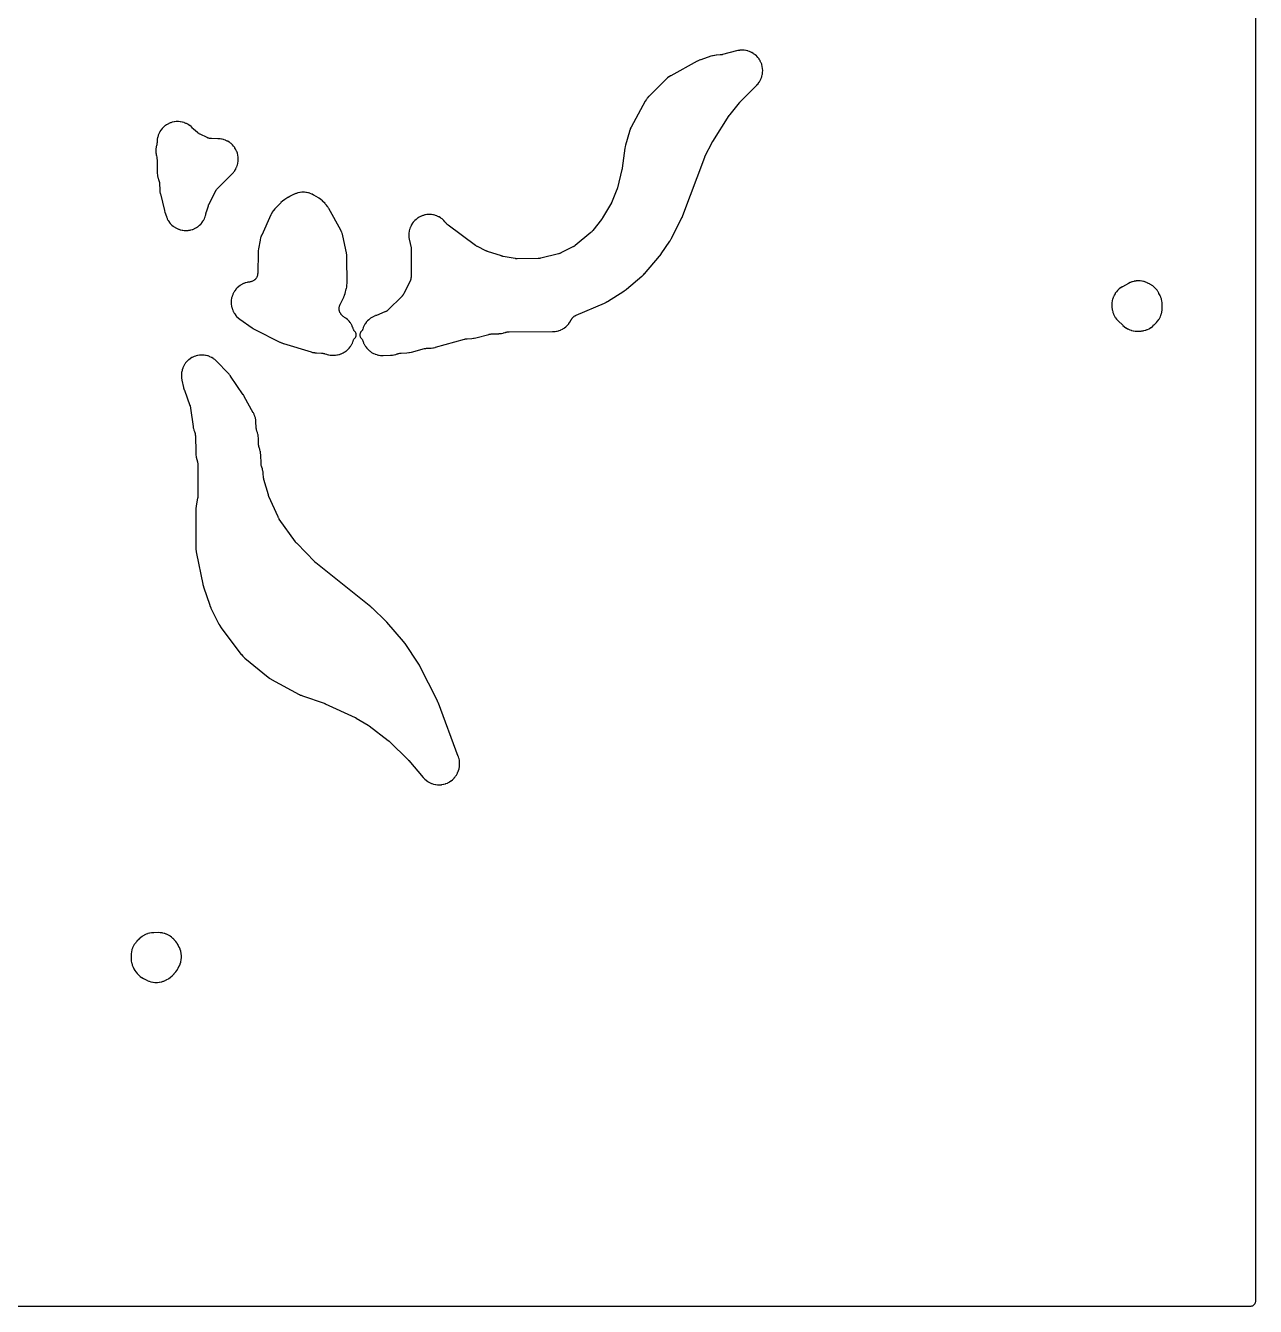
# Model space of a CAD drawing. Header units: millimetres. Extents: x 0 to 300, y 0 to 300.
# Drawn here: x 150 to 300, y -0.1 to 156.3 of the extents above; entities that cross this region are included whole.
import ezdxf

# ---------------------------------------------------------------- set-up
doc = ezdxf.new("R2010")
doc.units = ezdxf.units.MM
doc.layers.add('CUT', color=7, linetype='CONTINUOUS')

msp = doc.modelspace()

# ---------------------------------------------------------------- linework, layer by layer
at = {"layer": 'CUT'}
msp.add_lwpolyline([(300.0454, 299.4353), (300.0454, 0.5647), (300.0418, 0.4913), (300.0332, 0.4331), (300.0189, 0.376), (299.9991, 0.3207), (299.9739, 0.2675), (299.9437, 0.2171), (299.9087, 0.1698), (299.8692, 0.1262), (299.8256, 0.0868), (299.7784, 0.0517), (299.7279, 0.0215), (299.6748, -0.0037), (299.6194, -0.0235), (299.5623, -0.0378), (299.5042, -0.0464), (299.4307, -0.05), (0.5647, -0.05)], dxfattribs=at)
for points in [[(190.9724, 118.9676), (190.9391, 118.9353), (190.901, 118.8903), (190.8676, 118.8419), (190.839, 118.7904), (190.8157, 118.7363), (190.7977, 118.6802), (190.7854, 118.6226), (190.7787, 118.5641), (190.7778, 118.5052), (190.7827, 118.4465), (190.7933, 118.3886), (190.8096, 118.332), (190.8313, 118.2772), (190.8583, 118.2249), (190.8903, 118.1754), (190.927, 118.1294), (190.968, 118.0871), (190.9832, 118.0729), (191.0224, 118.0282), (191.057, 117.9799), (191.0866, 117.9283), (191.111, 117.8741), (191.1347, 117.8036), (191.1492, 117.752), (191.1678, 117.6964), (191.2352, 117.5232), (191.2592, 117.4697), (191.3433, 117.304), (191.3724, 117.253), (191.4722, 117.0963), (191.5061, 117.0484), (191.6208, 116.9022), (191.6593, 116.8579), (191.7877, 116.7236), (191.8303, 116.6832), (191.9712, 116.5621), (192.0176, 116.5261), (192.1697, 116.4194), (192.2193, 116.388), (192.3811, 116.2967), (192.4335, 116.2703), (192.6035, 116.1952), (192.6583, 116.1741), (192.8347, 116.116), (192.8913, 116.1004), (193.0726, 116.0597), (193.1305, 116.0497), (193.3149, 116.027), (193.3734, 116.0227), (193.5738, 116.0177), (193.6032, 116.0177), (194.4992, 116.0394), (194.5251, 116.0406), (194.7021, 116.0525), (194.7537, 116.0583), (194.9162, 116.0835), (194.9671, 116.0937), (195.1267, 116.1328), (195.1766, 116.1474), (195.3446, 116.2044), (195.369, 116.2133), (195.3792, 116.2173), (195.4018, 116.2257), (195.4272, 116.2348), (195.4974, 116.2567), (195.5402, 116.2682), (195.637, 116.2885), (195.6802, 116.2951), (195.754, 116.3033), (195.7813, 116.3052), (195.806, 116.3066), (196.4966, 116.3355), (196.5292, 116.3378), (196.7517, 116.3593), (196.8164, 116.3691), (197.0352, 116.4148), (197.0671, 116.4223), (198.652, 116.8441), (198.6746, 116.8498), (198.6997, 116.8558), (198.7682, 116.8694), (198.8344, 116.8798), (198.9038, 116.888), (198.9295, 116.8901), (198.9527, 116.8916), (199.4311, 116.9171), (199.4637, 116.9197), (199.6857, 116.9437), (199.7503, 116.9542), (199.9683, 117.0023), (200.0001, 117.0102), (203.5536, 117.9982), (203.5762, 118.0042), (203.6014, 118.0105), (203.6701, 118.0249), (203.7366, 118.0361), (203.8063, 118.0451), (203.8321, 118.0474), (203.8555, 118.0491), (204.425, 118.0851), (204.4545, 118.0877), (204.6554, 118.1104), (204.7138, 118.1199), (204.9115, 118.1622), (204.9403, 118.1691), (206.5166, 118.5891), (206.5408, 118.5952), (206.5677, 118.6016), (206.6414, 118.6158), (206.7129, 118.6266), (206.7877, 118.6346), (206.8154, 118.6365), (206.8405, 118.6378), (207.7467, 118.672), (207.7781, 118.674), (207.9921, 118.6933), (208.0544, 118.7023), (208.2497, 118.7409), (208.3107, 118.7563), (208.5159, 118.8198), (208.5457, 118.8298), (208.5618, 118.8358), (208.6215, 118.8554), (208.6572, 118.8657), (208.7386, 118.8853), (208.7521, 118.8879), (208.8351, 118.8998), (208.872, 118.9034), (208.9347, 118.9072), (208.958, 118.9078), (208.9789, 118.9081), (214.2935, 118.9242), (214.3238, 118.925), (214.5302, 118.9361), (214.5904, 118.9424), (214.7798, 118.9718), (214.839, 118.9841), (215.0244, 119.0325), (215.0821, 119.0508), (215.2617, 119.1176), (215.3173, 119.1415), (215.4892, 119.2261), (215.5421, 119.2555), (215.7046, 119.357), (215.7543, 119.3916), (215.9057, 119.5089), (215.9516, 119.5483), (216.0905, 119.6803), (216.1322, 119.7241), (216.2571, 119.8694), (216.2942, 119.9173), (216.4038, 120.0744), (216.4359, 120.1257), (216.5365, 120.3064), (216.5505, 120.3332), (216.558, 120.3484), (216.5868, 120.4022), (216.5982, 120.4217), (216.6086, 120.4392), (216.6097, 120.4411), (216.622, 120.4607), (216.6359, 120.4822), (216.6758, 120.539), (216.7006, 120.5716), (216.7604, 120.6422), (216.7707, 120.6532), (216.8374, 120.7173), (216.8489, 120.7272), (216.9218, 120.7841), (216.9342, 120.7928), (217.0126, 120.842), (217.0483, 120.8619), (217.1102, 120.8933), (217.1335, 120.904), (217.1546, 120.9134), (220.6153, 122.3991), (220.6371, 122.409), (220.7845, 122.4794), (220.8268, 122.5017), (220.9682, 122.5836), (220.9886, 122.596), (223.0019, 123.8723), (223.0354, 123.8951), (223.2748, 124.0706), (223.3066, 124.0956), (225.2027, 125.6928), (225.2207, 125.7086), (225.3416, 125.8191), (225.3757, 125.8528), (225.4875, 125.9725), (225.5035, 125.9904), (227.3581, 128.1441), (227.38, 128.1711), (227.5346, 128.3732), (227.5549, 128.4013), (228.6083, 129.9571), (228.6292, 129.9902), (228.7742, 130.2378), (228.7929, 130.2723), (230.0777, 132.8356), (230.0912, 132.8645), (230.1846, 133.0783), (230.1965, 133.1078), (232.8538, 140.1994), (232.8582, 140.211), (232.8663, 140.2316), (232.8709, 140.2431), (232.875, 140.2534), (232.8798, 140.2648), (232.8805, 140.2665), (232.8898, 140.2878), (232.8938, 140.2965), (232.8997, 140.3093), (232.9031, 140.3164), (232.9084, 140.3276), (232.9182, 140.3474), (232.9237, 140.3586), (233.7511, 141.9911), (233.7562, 142.0011), (233.7654, 142.0187), (233.7707, 142.0286), (233.7754, 142.0374), (233.7808, 142.0472), (233.7816, 142.0486), (233.7919, 142.0667), (233.7962, 142.0742), (233.8027, 142.0851), (233.8064, 142.0912), (233.8122, 142.1007), (233.8227, 142.1176), (233.8287, 142.1271), (235.8442, 145.2815), (235.8508, 145.2917), (235.8627, 145.3097), (235.8694, 145.3198), (235.8755, 145.3288), (235.8824, 145.3388), (235.8834, 145.3402), (235.8966, 145.3586), (235.9021, 145.3662), (235.9104, 145.3772), (235.915, 145.3833), (235.9224, 145.3929), (235.9357, 145.41), (235.9432, 145.4195), (237.0891, 146.8466), (237.0963, 146.8554), (237.1091, 146.871), (237.1164, 146.8797), (237.1229, 146.8875), (237.1303, 146.8961), (237.1314, 146.8974), (237.1455, 146.9132), (237.1514, 146.9197), (237.1601, 146.9292), (237.165, 146.9344), (237.1728, 146.9426), (237.1868, 146.9572), (237.1947, 146.9654), (239.2046, 149.0071), (239.2248, 149.0286), (239.3588, 149.1789), (239.3958, 149.2247), (239.5058, 149.3755), (239.5381, 149.4247), (239.6327, 149.5855), (239.6601, 149.6377), (239.7385, 149.807), (239.7606, 149.8617), (239.822, 150.0379), (239.8386, 150.0944), (239.8824, 150.2758), (239.8934, 150.3337), (239.9192, 150.5184), (239.9245, 150.5771), (239.9321, 150.7636), (239.9315, 150.8225), (239.9208, 151.0088), (239.9145, 151.0674), (239.8855, 151.2517), (239.8735, 151.3094), (239.8265, 151.4899), (239.8089, 151.5462), (239.7445, 151.7213), (239.7214, 151.7755), (239.6401, 151.9435), (239.6119, 151.9952), (239.5145, 152.1543), (239.4813, 152.203), (239.3688, 152.3518), (239.3309, 152.397), (239.2044, 152.5341), (239.1623, 152.5754), (239.0229, 152.6994), (238.977, 152.7363), (238.826, 152.846), (238.7767, 152.8783), (238.6158, 152.9727), (238.5635, 152.9999), (238.3941, 153.078), (238.3394, 153.1001), (238.1631, 153.1612), (238.1066, 153.1777), (237.9251, 153.2213), (237.8672, 153.2322), (237.6824, 153.2577), (237.6237, 153.2629), (237.4373, 153.2701), (237.3783, 153.2695), (237.1774, 153.2576), (237.148, 153.2551), (237.1191, 153.252), (237.0968, 153.2491), (236.9443, 153.2267), (236.9, 153.2184), (236.7496, 153.1846), (236.7277, 153.1793), (235.0393, 152.7322), (235.0177, 152.7267), (234.9936, 152.721), (234.9278, 152.7079), (234.8641, 152.6976), (234.7974, 152.6894), (234.7727, 152.6873), (234.7504, 152.6857), (234.2887, 152.6579), (234.2625, 152.6558), (234.084, 152.6372), (234.032, 152.6295), (233.8687, 152.5978), (233.8176, 152.5856), (233.6451, 152.5362), (233.62, 152.5284), (232.3708, 152.1105), (232.3456, 152.1015), (232.1749, 152.0358), (232.1258, 152.0143), (231.9617, 151.9337), (231.9379, 151.9213), (228.7073, 150.1509), (228.6826, 150.1366), (228.5162, 150.0349), (228.469, 150.0028), (228.3245, 149.8943), (228.2805, 149.8579), (228.1364, 149.7266), (228.1158, 149.7068), (226.0358, 147.6208), (226.0162, 147.6002), (225.8856, 147.4563), (225.8495, 147.4124), (225.7417, 147.2682), (225.7099, 147.2211), (225.6088, 147.0551), (225.5946, 147.0305), (223.8802, 143.8884), (223.8652, 143.8591), (223.7684, 143.6559), (223.7434, 143.595), (223.6695, 143.3825), (223.6595, 143.3511), (223.1848, 141.699), (223.1789, 141.6771), (223.1418, 141.5266), (223.1326, 141.4821), (223.1069, 141.3293), (223.1036, 141.3068), (222.7898, 138.8794), (222.7881, 138.8666), (222.7848, 138.8439), (222.7829, 138.8311), (222.7811, 138.8196), (222.779, 138.8068), (222.7786, 138.805), (222.7742, 138.7812), (222.7722, 138.7714), (222.7692, 138.757), (222.7675, 138.749), (222.7646, 138.7364), (222.7594, 138.7139), (222.7563, 138.7013), (222.2063, 136.4888), (222.2024, 136.4737), (222.1952, 136.4468), (222.191, 136.4318), (222.1872, 136.4184), (222.1828, 136.4034), (222.1821, 136.4012), (222.1732, 136.3735), (222.1693, 136.3622), (222.1634, 136.3454), (222.1601, 136.3362), (222.1546, 136.3215), (222.1447, 136.2955), (222.139, 136.281), (221.5654, 134.8559), (221.5592, 134.8409), (221.5479, 134.8143), (221.5415, 134.7994), (221.5356, 134.7862), (221.5289, 134.7715), (221.5279, 134.7693), (221.5146, 134.7421), (221.509, 134.7311), (221.5004, 134.7147), (221.4956, 134.7057), (221.4878, 134.6914), (221.4737, 134.6662), (221.4657, 134.6521), (220.3884, 132.8009), (220.3806, 132.7878), (220.3667, 132.7647), (220.3587, 132.7518), (220.3516, 132.7404), (220.3434, 132.7276), (220.3422, 132.7258), (220.3264, 132.7024), (220.3197, 132.6928), (220.3097, 132.6788), (220.3041, 132.671), (220.2951, 132.6588), (220.2789, 132.6373), (220.2697, 132.6253), (219.2051, 131.259), (219.1895, 131.2396), (219.172, 131.2183), (219.1223, 131.1628), (219.0723, 131.1115), (219.0181, 131.0604), (218.9973, 131.0423), (218.9784, 131.0262), (217.056, 129.4464), (217.0366, 129.4309), (217.0148, 129.4139), (216.9539, 129.3706), (216.8938, 129.3315), (216.8296, 129.2934), (216.8053, 129.2803), (216.7832, 129.2688), (215.3072, 128.5256), (215.2845, 128.5146), (215.2593, 128.5027), (215.1895, 128.4735), (215.1215, 128.4483), (215.0495, 128.4251), (215.0226, 128.4177), (214.9982, 128.4113), (212.8583, 127.8822), (212.8327, 127.8763), (212.8042, 127.8701), (212.7265, 127.8568), (212.6515, 127.8474), (212.573, 127.8409), (212.5439, 127.8398), (212.5176, 127.8392), (209.9883, 127.8171), (209.9673, 127.8171), (209.9441, 127.8175), (209.8813, 127.8206), (209.8211, 127.8257), (209.7586, 127.8332), (209.7356, 127.8367), (209.715, 127.8402), (208.2558, 128.1022), (208.2404, 128.1051), (208.2131, 128.1105), (208.1977, 128.1136), (208.1841, 128.1166), (208.1689, 128.12), (208.1666, 128.1205), (208.1383, 128.1276), (208.1268, 128.1308), (208.1096, 128.1355), (208.1001, 128.1383), (208.0851, 128.1428), (208.0585, 128.151), (208.0436, 128.1557), (206.3522, 128.7104), (206.3365, 128.7158), (206.319, 128.7218), (206.2724, 128.7395), (206.2281, 128.7578), (206.1826, 128.7781), (206.1659, 128.786), (206.151, 128.7933), (205.1171, 129.3115), (205.1, 129.3203), (205.0812, 129.3303), (205.031, 129.3589), (204.9837, 129.3879), (204.9355, 129.4196), (204.9181, 129.4319), (204.9025, 129.4432), (201.5718, 131.9006), (201.5501, 131.9172), (201.5263, 131.9359), (201.4642, 131.9895), (201.407, 132.0435), (201.35, 132.1025), (201.33, 132.1253), (201.3122, 132.146), (201.1845, 132.3002), (201.1651, 132.3224), (201.0292, 132.471), (200.9873, 132.5124), (200.8484, 132.6371), (200.8027, 132.6742), (200.6523, 132.7846), (200.6031, 132.8171), (200.4426, 132.9122), (200.3905, 132.9397), (200.2214, 133.0186), (200.1669, 133.0409), (199.9909, 133.1028), (199.9344, 133.1196), (199.7532, 133.164), (199.6953, 133.1751), (199.5106, 133.2015), (199.4519, 133.2069), (199.2655, 133.2151), (199.2066, 133.2147), (199.0203, 133.2045), (198.9617, 133.1984), (198.7773, 133.17), (198.7195, 133.1581), (198.5388, 133.1117), (198.4825, 133.0943), (198.3073, 133.0304), (198.2529, 133.0075), (198.0848, 132.9267), (198.033, 132.8986), (197.8735, 132.8017), (197.8247, 132.7687), (197.6756, 132.6566), (197.6303, 132.6189), (197.4928, 132.4928), (197.4514, 132.4508), (197.327, 132.3118), (197.2899, 132.266), (197.1798, 132.1154), (197.1473, 132.0662), (197.0525, 131.9055), (197.025, 131.8534), (196.9464, 131.6842), (196.9242, 131.6296), (196.8626, 131.4535), (196.8459, 131.397), (196.8018, 131.2157), (196.7907, 131.1578), (196.7646, 130.9731), (196.7592, 130.9144), (196.7514, 130.728), (196.7518, 130.669), (196.7623, 130.4828), (196.7685, 130.4241), (196.7995, 130.2252), (196.8048, 130.1962), (197.0202, 129.1536), (197.0247, 129.1301), (197.0294, 129.1039), (197.0392, 129.0328), (197.0459, 128.9642), (197.05, 128.8925), (197.0505, 128.866), (197.0506, 128.8421), (197.0208, 125.5834), (197.0204, 125.563), (197.0197, 125.5404), (197.0157, 125.4793), (197.0121, 125.4433), (197.0003, 125.3626), (196.9977, 125.3494), (196.9786, 125.2701), (196.9749, 125.2572), (196.9487, 125.1799), (196.9356, 125.1462), (196.9114, 125.09), (196.9018, 125.0695), (196.8929, 125.0511), (196.1438, 123.5498), (196.1323, 123.5276), (196.1193, 123.5032), (196.0812, 123.4386), (196.0573, 123.4016), (195.9985, 123.3208), (195.9706, 123.2867), (195.9208, 123.2307), (195.9015, 123.2107), (195.8839, 123.193), (194.2506, 121.5941), (194.2344, 121.5787), (194.2164, 121.5619), (194.1658, 121.5182), (194.135, 121.4935), (194.0628, 121.4413), (194.0506, 121.4334), (193.9736, 121.3885), (193.9386, 121.3704), (193.8781, 121.3419), (193.8554, 121.3322), (193.8348, 121.3237), (192.7931, 120.9096), (192.7718, 120.9014), (192.719, 120.882), (192.6987, 120.8741), (192.6808, 120.8667), (192.5234, 120.8045), (192.4699, 120.7803), (192.3047, 120.6954), (192.2538, 120.666), (192.0976, 120.5654), (192.0499, 120.5312), (191.9043, 120.4158), (191.8601, 120.3772), (191.7265, 120.2481), (191.6863, 120.2053), (191.5659, 120.0638), (191.5301, 120.0173), (191.4241, 119.8646), (191.393, 119.8149), (191.3025, 119.6526), (191.2764, 119.6), (191.2021, 119.4297), (191.1813, 119.3748), (191.1348, 119.2314), (191.109, 119.1631), (191.083, 119.1108), (191.0522, 119.0612), (191.0166, 119.0149)], [(165.9771, 141.6259), (165.9685, 141.5894), (165.9452, 141.4995), (165.9327, 141.4382), (165.9032, 141.2423), (165.8971, 141.18), (165.8882, 140.982), (165.8887, 140.9194), (165.9004, 140.7217), (165.9074, 140.6595), (165.9423, 140.4485), (165.9482, 140.4178), (165.9997, 140.1832), (166.0041, 140.1615), (166.0088, 140.1375), (166.019, 140.0721), (166.0265, 140.0089), (166.0318, 139.9429), (166.0329, 139.9184), (166.0336, 139.8963), (166.0654, 138.2827), (166.067, 138.2484), (166.085, 138.0151), (166.0941, 137.9472), (166.1353, 137.7343), (166.1521, 137.6679), (166.2224, 137.4448), (166.2336, 137.4124), (166.2444, 137.384), (166.2525, 137.3618), (166.2612, 137.3368), (166.2823, 137.2679), (166.2932, 137.226), (166.3127, 137.1311), (166.319, 137.0888), (166.3268, 137.0165), (166.3286, 136.9897), (166.3299, 136.9655), (166.3584, 136.2649), (166.3604, 136.2346), (166.3793, 136.0277), (166.3879, 135.9675), (166.4277, 135.7636), (166.4343, 135.7339), (166.9396, 133.6987), (166.9459, 133.6754), (166.9952, 133.5061), (167.0024, 133.4831), (167.1717, 132.9782), (167.1818, 132.9504), (167.2554, 132.7622), (167.2797, 132.7082), (167.3647, 132.5414), (167.3942, 132.4901), (167.4952, 132.3325), (167.5296, 132.2844), (167.6457, 132.1375), (167.6846, 132.0929), (167.8146, 131.9581), (167.8577, 131.9177), (168.0003, 131.7963), (168.0472, 131.7603), (168.2011, 131.6536), (168.2513, 131.6224), (168.4149, 131.5314), (168.468, 131.5052), (168.6398, 131.4307), (168.6951, 131.4099), (168.8734, 131.3528), (168.9306, 131.3375), (169.1136, 131.2982), (169.172, 131.2886), (169.3581, 131.2675), (169.4171, 131.2637), (169.6043, 131.261), (169.6634, 131.2631), (169.85, 131.2788), (169.9086, 131.2867), (170.0927, 131.3207), (170.1503, 131.3344), (170.3302, 131.3864), (170.3861, 131.4056), (170.56, 131.475), (170.6138, 131.4997), (170.78, 131.5859), (170.831, 131.6157), (170.9879, 131.7179), (171.0359, 131.7526), (171.1819, 131.8697), (171.2262, 131.909), (171.36, 132.0399), (171.4002, 132.0833), (171.5205, 132.2268), (171.5562, 132.274), (171.6617, 132.4286), (171.6926, 132.479), (171.7825, 132.6433), (171.8083, 132.6966), (171.8815, 132.8689), (171.9019, 132.9244), (171.9578, 133.1031), (171.9726, 133.1604), (171.9891, 133.2398), (172.0006, 133.2893), (172.0052, 133.309), (172.0302, 133.4301), (172.0458, 133.4938), (172.0524, 133.5171), (172.0586, 133.5381), (172.2931, 134.2934), (172.2992, 134.3122), (172.3062, 134.3331), (172.3269, 134.3888), (172.3486, 134.4417), (172.373, 134.496), (172.3827, 134.5158), (172.3916, 134.5335), (173.205, 136.1059), (173.2158, 136.1263), (173.2282, 136.1487), (173.2639, 136.2081), (173.2863, 136.2422), (173.3408, 136.3168), (173.3665, 136.3485), (173.4123, 136.4005), (173.4299, 136.419), (173.4461, 136.4356), (175.2035, 138.193), (175.2238, 138.2142), (175.3586, 138.363), (175.3959, 138.4084), (175.5068, 138.5578), (175.5395, 138.6067), (175.6352, 138.7662), (175.6629, 138.818), (175.7426, 138.9861), (175.7651, 139.0404), (175.8279, 139.2155), (175.845, 139.2717), (175.8904, 139.4521), (175.902, 139.5097), (175.9295, 139.6937), (175.9353, 139.7522), (175.9447, 139.938), (175.9448, 139.9968), (175.936, 140.1826), (175.9303, 140.2411), (175.9034, 140.4251), (175.892, 140.4828), (175.8472, 140.6633), (175.8302, 140.7196), (175.7679, 140.8949), (175.7456, 140.9493), (175.6664, 141.1176), (175.6389, 141.1695), (175.5436, 141.3293), (175.5111, 141.3783), (175.4007, 141.528), (175.3635, 141.5735), (175.239, 141.7117), (175.1976, 141.7534), (175.0601, 141.8788), (175.0148, 141.9162), (174.8658, 142.0275), (174.817, 142.0603), (174.6578, 142.1565), (174.6061, 142.1844), (174.4382, 142.2646), (174.384, 142.2873), (174.2091, 142.3506), (174.1529, 142.3679), (173.9726, 142.4138), (173.915, 142.4255), (173.7311, 142.4536), (173.6727, 142.4596), (173.4722, 142.4704), (173.4428, 142.4712), (172.6764, 142.4747), (172.6564, 142.475), (172.6343, 142.4756), (172.5744, 142.4792), (172.5392, 142.4825), (172.4601, 142.4935), (172.4472, 142.4958), (172.3693, 142.5138), (172.3566, 142.5173), (172.2807, 142.5421), (172.2476, 142.5546), (172.1922, 142.5775), (172.172, 142.5867), (172.1539, 142.5952), (171.2769, 143.0174), (171.2589, 143.0263), (171.239, 143.0365), (171.1861, 143.0657), (171.1555, 143.0839), (171.0883, 143.1282), (171.0595, 143.1492), (171.0118, 143.1862), (170.9946, 143.2005), (170.9793, 143.2136), (170.4972, 143.634), (170.4865, 143.6435), (170.4676, 143.6605), (170.457, 143.6702), (170.4477, 143.6788), (170.4374, 143.6886), (170.4358, 143.6901), (170.4169, 143.7088), (170.4092, 143.7166), (170.3979, 143.7283), (170.391, 143.7357), (170.3901, 143.7366), (170.3762, 143.7513), (170.3631, 143.7646), (170.2224, 143.9035), (170.1784, 143.9429), (170.0333, 144.0604), (169.9856, 144.0953), (169.8296, 144.198), (169.7788, 144.228), (169.6134, 144.3149), (169.5599, 144.3398), (169.3868, 144.4101), (169.3311, 144.4295), (169.1519, 144.4824), (169.0946, 144.4963), (168.9111, 144.5314), (168.8526, 144.5396), (168.6666, 144.5565), (168.6076, 144.5589), (168.4208, 144.5574), (168.3619, 144.554), (168.1761, 144.5342), (168.1178, 144.525), (167.9349, 144.487), (167.8778, 144.4722), (167.6995, 144.4164), (167.6441, 144.396), (167.4722, 144.323), (167.4191, 144.2973), (167.2551, 144.2077), (167.2048, 144.1769), (167.0505, 144.0717), (167.0034, 144.0361), (166.8601, 143.9162), (166.8168, 143.8761), (166.686, 143.7427), (166.6468, 143.6986), (166.5298, 143.553), (166.4951, 143.5053), (166.3929, 143.3489), (166.3631, 143.2979), (166.2768, 143.1323), (166.2521, 143.0786), (166.1825, 142.9053), (166.1632, 142.8495), (166.1109, 142.6702), (166.0972, 142.6128), (166.0628, 142.4291), (166.0548, 142.3707), (166.0374, 142.1699), (166.0355, 142.1404), (166.0285, 141.9531), (166.0275, 141.9332), (166.0262, 141.911), (166.0206, 141.851), (166.0161, 141.8155), (166.0023, 141.736), (165.9932, 141.6946), (165.9842, 141.6576), (165.9806, 141.642)], [(177.4689, 124.9965), (177.3789, 124.982), (177.3165, 124.9751), (177.2878, 124.9713), (177.0923, 124.9402), (177.0356, 124.9283), (176.8581, 124.8822), (176.8028, 124.8649), (176.6305, 124.8018), (176.5772, 124.7793), (176.4118, 124.6999), (176.3609, 124.6724), (176.2039, 124.5774), (176.1559, 124.545), (176.0089, 124.4354), (175.9641, 124.3986), (175.8284, 124.2752), (175.7874, 124.2343), (175.6642, 124.0984), (175.6274, 124.0537), (175.5178, 123.9066), (175.4855, 123.8585), (175.3906, 123.7015), (175.3631, 123.6505), (175.2838, 123.4851), (175.2613, 123.4317), (175.1984, 123.2595), (175.1811, 123.2042), (175.1351, 123.0266), (175.1233, 122.9699), (175.0946, 122.7887), (175.0883, 122.7311), (175.0772, 122.5481), (175.0765, 122.4901), (175.0831, 122.3068), (175.088, 122.2491), (175.1122, 122.0673), (175.1226, 122.0103), (175.1643, 121.8317), (175.1802, 121.776), (175.2389, 121.6022), (175.2601, 121.5483), (175.3353, 121.381), (175.3616, 121.3294), (175.4526, 121.1701), (175.4837, 121.1213), (175.5896, 120.9715), (175.6254, 120.9259), (175.7452, 120.7871), (175.7852, 120.7451), (175.9179, 120.6185), (175.9617, 120.5806), (176.1174, 120.4584), (176.1406, 120.4411), (177.6255, 119.3878), (177.6443, 119.3749), (177.7751, 119.2894), (177.8143, 119.2659), (177.9511, 119.1907), (177.9714, 119.18), (181.0352, 117.6446), (181.0578, 117.6339), (181.2137, 117.5637), (181.2602, 117.5451), (181.4213, 117.4882), (181.4451, 117.4804), (184.82, 116.4449), (184.8448, 116.4378), (185.0152, 116.3935), (185.0656, 116.3826), (185.2265, 116.3552), (185.2776, 116.3488), (185.4531, 116.3342), (185.4788, 116.3326), (186.0956, 116.308), (186.1201, 116.3067), (186.1473, 116.3049), (186.221, 116.2968), (186.2644, 116.2903), (186.3614, 116.2702), (186.4037, 116.2589), (186.4747, 116.2369), (186.5006, 116.2277), (186.5238, 116.219), (186.5295, 116.2168), (186.5541, 116.2079), (186.7229, 116.1508), (186.773, 116.1362), (186.9335, 116.097), (186.9846, 116.0869), (187.1479, 116.0618), (187.1998, 116.0561), (187.3776, 116.0445), (187.4037, 116.0434), (187.5155, 116.0409), (187.5445, 116.041), (187.7426, 116.0462), (187.8005, 116.0505), (187.9827, 116.0731), (188.0398, 116.083), (188.219, 116.123), (188.2749, 116.1384), (188.4494, 116.1956), (188.5036, 116.2163), (188.6718, 116.29), (188.7237, 116.3158), (188.8839, 116.4055), (188.9331, 116.4362), (189.084, 116.5409), (189.13, 116.5762), (189.27, 116.695), (189.3124, 116.7346), (189.4403, 116.8663), (189.4786, 116.9099), (189.5932, 117.0533), (189.6272, 117.1003), (189.7274, 117.2542), (189.7567, 117.3043), (189.8415, 117.4671), (189.8658, 117.5198), (189.9346, 117.69), (189.9537, 117.7448), (189.9733, 117.8114), (189.9979, 117.8816), (190.023, 117.9354), (190.0533, 117.9866), (190.0886, 118.0345), (190.1284, 118.0786), (190.1389, 118.0881), (190.1803, 118.1297), (190.2175, 118.175), (190.25, 118.2238), (190.2777, 118.2755), (190.3001, 118.3297), (190.3172, 118.3858), (190.3287, 118.4433), (190.3345, 118.5017), (190.3346, 118.5604), (190.329, 118.6187), (190.3177, 118.6763), (190.3009, 118.7325), (190.2786, 118.7867), (190.2511, 118.8386), (190.2188, 118.8875), (190.1818, 118.933), (190.1405, 118.9746), (190.1338, 118.9808), (190.0948, 119.0242), (190.0601, 119.0713), (190.0303, 119.1215), (190.0054, 119.1743), (189.9809, 119.2431), (189.9488, 119.3494), (189.9294, 119.4041), (189.8596, 119.5739), (189.835, 119.6264), (189.7492, 119.7887), (189.7196, 119.8386), (189.6185, 119.9919), (189.5842, 120.0387), (189.4688, 120.1815), (189.4302, 120.2248), (189.3015, 120.3557), (189.2589, 120.3951), (189.1181, 120.513), (189.0719, 120.5481), (188.9085, 120.66), (188.8842, 120.6758), (188.8319, 120.708), (188.7611, 120.7565), (188.7499, 120.765), (188.684, 120.8199), (188.6737, 120.8295), (188.6133, 120.8905), (188.588, 120.9187), (188.5467, 120.9681), (188.5321, 120.9868), (188.5191, 121.0039), (188.4716, 121.0682), (188.4586, 121.0862), (188.4445, 121.1063), (188.4082, 121.1622), (188.3881, 121.1959), (188.3464, 121.2743), (188.3403, 121.2874), (188.3065, 121.3695), (188.3016, 121.3832), (188.2761, 121.4682), (188.2726, 121.4823), (188.2556, 121.5694), (188.2536, 121.5838), (188.2452, 121.6721), (188.2446, 121.6866), (188.2449, 121.7754), (188.2457, 121.7899), (188.2549, 121.8782), (188.2571, 121.8925), (188.2749, 121.9795), (188.2785, 121.9936), (188.3047, 122.0783), (188.3182, 122.1152), (188.3433, 122.1769), (188.3534, 122.1993), (188.3628, 122.2194), (188.8049, 123.1382), (188.8163, 123.1633), (188.89, 123.3364), (188.9092, 123.388), (188.9668, 123.567), (188.9746, 123.5934), (189.1241, 124.1448), (189.1305, 124.1707), (189.1704, 124.3486), (189.1797, 124.4012), (189.2019, 124.5688), (189.2065, 124.6219), (189.2142, 124.8041), (189.2148, 124.8308), (189.2081, 127.9734), (189.2072, 128.0045), (189.1957, 128.2167), (189.1891, 128.2786), (189.1557, 128.4885), (189.1501, 128.5191), (188.7073, 130.6001), (188.7005, 130.6286), (188.6493, 130.8223), (188.6315, 130.8783), (188.5668, 131.0523), (188.5436, 131.1062), (188.4557, 131.2863), (188.4422, 131.3123), (186.9879, 133.9551), (186.9733, 133.9802), (186.8691, 134.1495), (186.8363, 134.1975), (186.725, 134.3443), (186.6877, 134.3889), (186.5529, 134.5349), (186.5326, 134.5558), (186.2314, 134.8519), (186.2052, 134.8761), (186.0217, 135.0362), (185.9652, 135.0798), (185.764, 135.2169), (185.734, 135.2361), (185.1643, 135.5768), (185.1385, 135.5914), (184.9593, 135.6868), (184.9055, 135.7121), (184.7316, 135.7837), (184.6756, 135.8035), (184.4954, 135.8575), (184.4377, 135.8718), (184.2531, 135.9077), (184.1942, 135.9161), (184.007, 135.9336), (183.9476, 135.9362), (183.7595, 135.9351), (183.7002, 135.9318), (183.5131, 135.912), (183.4544, 135.9029), (183.2702, 135.8647), (183.2127, 135.8498), (183.0332, 135.7936), (182.9774, 135.7731), (182.7906, 135.6936), (182.7636, 135.6813), (182.2738, 135.4436), (182.243, 135.4276), (182.0208, 135.3033), (181.991, 135.2855), (181.615, 135.0457), (181.5856, 135.0257), (181.389, 134.8833), (181.334, 134.8383), (181.1557, 134.6737), (181.1303, 134.6488), (180.4252, 133.9159), (180.4025, 133.8909), (180.2521, 133.7159), (180.211, 133.6622), (180.0908, 133.4854), (180.056, 133.4274), (179.9486, 133.2232), (179.9337, 133.1929), (178.8006, 130.7097), (178.7865, 130.6761), (178.6972, 130.4441), (178.6752, 130.3747), (178.6147, 130.1335), (178.6069, 130.098), (178.4051, 129.0216), (178.4011, 128.997), (178.3767, 128.8286), (178.3716, 128.779), (178.3613, 128.6091), (178.3603, 128.5842), (178.3118, 126.0516), (178.311, 126.028), (178.3098, 126.0018), (178.3038, 125.931), (178.2986, 125.8895), (178.2819, 125.7962), (178.2784, 125.7811), (178.252, 125.6902), (178.2469, 125.6756), (178.2111, 125.5879), (178.2045, 125.5739), (178.1597, 125.4904), (178.138, 125.4546), (178.1026, 125.4012), (178.0862, 125.3795), (178.0429, 125.3293), (178.0164, 125.301), (177.9509, 125.2377), (177.9396, 125.2279), (177.868, 125.1716), (177.8559, 125.163), (177.7789, 125.1142), (177.766, 125.1069), (177.6845, 125.0661), (177.6708, 125.0601), (177.5856, 125.0278), (177.5715, 125.0232), (177.4835, 124.9996)], [(282.5344, 122.0453), (282.5353, 122.0156), (282.5467, 121.8128), (282.553, 121.7537), (282.5822, 121.5677), (282.5943, 121.5095), (282.6417, 121.3274), (282.6595, 121.2706), (282.7248, 121.0941), (282.7481, 121.0394), (282.8305, 120.8702), (282.8591, 120.8181), (282.9578, 120.6578), (282.9915, 120.6088), (283.1056, 120.4591), (283.1439, 120.4137), (283.2824, 120.2651), (283.3032, 120.2439), (283.8636, 119.6995), (283.885, 119.6797), (284.0342, 119.5483), (284.0796, 119.512), (284.229, 119.4042), (284.2778, 119.3724), (284.4369, 119.2796), (284.4885, 119.2527), (284.6559, 119.1757), (284.7099, 119.154), (284.8839, 119.0936), (284.9397, 119.0772), (285.1188, 119.0339), (285.176, 119.023), (285.3584, 118.9972), (285.4163, 118.9919), (285.6149, 118.9833), (285.644, 118.9828), (285.8928, 118.9841), (285.9226, 118.985), (286.1256, 118.9962), (286.1848, 119.0024), (286.371, 119.0314), (286.4293, 119.0435), (286.6117, 119.0907), (286.6685, 119.1085), (286.8454, 119.1736), (286.9001, 119.1969), (287.0697, 119.2792), (287.1218, 119.3079), (287.2824, 119.4066), (287.3315, 119.4402), (287.4814, 119.5544), (287.5269, 119.5927), (287.6757, 119.7313), (287.697, 119.7521), (287.9631, 120.0258), (287.9828, 120.0471), (288.1144, 120.1963), (288.1508, 120.2418), (288.2588, 120.3912), (288.2905, 120.44), (288.3835, 120.5992), (288.4104, 120.6509), (288.4875, 120.8183), (288.5092, 120.8723), (288.5697, 121.0465), (288.5862, 121.1023), (288.6295, 121.2815), (288.6404, 121.3387), (288.6662, 121.5212), (288.6715, 121.5792), (288.6801, 121.7779), (288.6806, 121.8071), (288.6785, 122.1999), (288.6778, 122.2271), (288.6683, 122.4127), (288.6631, 122.4669), (288.6388, 122.6374), (288.6287, 122.6909), (288.5891, 122.8585), (288.5741, 122.9108), (288.5195, 123.0742), (288.4999, 123.1249), (288.4252, 123.2951), (288.4137, 123.3198), (288.2798, 123.5906), (288.2669, 123.6153), (288.1747, 123.7818), (288.1455, 123.8293), (288.0462, 123.975), (288.0127, 124.0196), (287.9002, 124.1555), (287.8628, 124.1967), (287.7382, 124.3216), (287.6971, 124.3591), (287.5614, 124.4719), (287.517, 124.5055), (287.3715, 124.6052), (287.3241, 124.6346), (287.1578, 124.7271), (287.1332, 124.7401), (286.9031, 124.8546), (286.8767, 124.8669), (286.695, 124.9465), (286.6407, 124.9673), (286.4659, 125.0244), (286.4099, 125.0398), (286.2304, 125.0798), (286.1731, 125.0897), (285.9906, 125.1122), (285.9327, 125.1165), (285.7488, 125.1212), (285.6907, 125.1198), (285.5073, 125.1068), (285.4496, 125.0998), (285.2683, 125.069), (285.2116, 125.0566), (285.0341, 125.0084), (284.9788, 124.9905), (284.8068, 124.9254), (284.7535, 124.9022), (284.5756, 124.8143), (284.5499, 124.8008), (283.8318, 124.4018), (283.8066, 124.3871), (283.6373, 124.2818), (283.5892, 124.2487), (283.4425, 124.1364), (283.3979, 124.0987), (283.2628, 123.9727), (283.2221, 123.9309), (283.0999, 123.7923), (283.0634, 123.7468), (282.9552, 123.597), (282.9234, 123.5481), (282.8302, 123.3885), (282.8033, 123.3367), (282.7261, 123.1689), (282.7043, 123.1147), (282.6438, 122.9402), (282.6274, 122.8842), (282.5841, 122.7045), (282.5732, 122.6472), (282.5476, 122.4642), (282.5423, 122.4061), (282.534, 122.2069), (282.5334, 122.1777)], [(170.0705, 109.8649), (170.0916, 109.7924), (170.1089, 109.722), (170.1239, 109.6479), (170.1282, 109.6204), (170.1318, 109.5954), (170.4228, 107.357), (170.4267, 107.3317), (170.4566, 107.1591), (170.4676, 107.109), (170.5089, 106.9521), (170.5241, 106.9031), (170.5829, 106.7382), (170.5921, 106.7143), (170.6186, 106.6488), (170.626, 106.6302), (170.6339, 106.6092), (170.6538, 106.5512), (170.6646, 106.5156), (170.685, 106.4355), (170.6877, 106.4223), (170.7007, 106.3406), (170.7047, 106.3043), (170.7095, 106.2425), (170.7105, 106.2196), (170.7111, 106.1989), (170.7505, 104.1923), (170.752, 104.1591), (170.769, 103.9327), (170.7777, 103.8668), (170.8196, 103.6437), (170.8267, 103.6112), (170.9728, 103.0172), (170.9789, 102.9907), (170.9852, 102.9612), (170.9987, 102.8806), (171.0081, 102.8028), (171.0142, 102.7213), (171.0151, 102.6912), (171.0155, 102.6639), (171.0119, 98.8981), (171.0116, 98.8774), (171.0111, 98.8545), (171.0075, 98.7927), (171.002, 98.7334), (170.9941, 98.672), (170.9904, 98.6494), (170.9869, 98.629), (170.7946, 97.5991), (170.79, 97.571), (170.7634, 97.3779), (170.7583, 97.3211), (170.7501, 97.1264), (170.7496, 97.0979), (170.7764, 92.3589), (170.7773, 92.3287), (170.7889, 92.1226), (170.7953, 92.0626), (170.8275, 91.8588), (170.8329, 91.8291), (171.6161, 88.1013), (171.6242, 88.0679), (171.6901, 87.8244), (171.7, 87.7915), (172.4582, 85.5176), (172.473, 85.4778), (172.5922, 85.1901), (172.6098, 85.1514), (173.5722, 83.2262), (173.5849, 83.2022), (173.6753, 83.04), (173.7039, 82.9938), (173.8086, 82.8406), (173.8245, 82.8185), (176.2994, 79.527), (176.3222, 79.4985), (176.4834, 79.3092), (176.5338, 79.2568), (176.7168, 79.0884), (176.7443, 79.0646), (179.5851, 76.7519), (179.6073, 76.7347), (179.7612, 76.6209), (179.8077, 76.5898), (179.9716, 76.4908), (179.9959, 76.4769), (183.3794, 74.6441), (183.4018, 74.6325), (183.5562, 74.5571), (183.6022, 74.5369), (183.7624, 74.4747), (183.786, 74.4661), (186.4126, 73.5701), (186.4234, 73.5663), (186.4427, 73.5595), (186.4535, 73.5556), (186.4632, 73.552), (186.474, 73.5479), (186.4756, 73.5473), (186.4956, 73.5393), (186.5039, 73.5359), (186.516, 73.5308), (186.5227, 73.5279), (186.5332, 73.5233), (186.552, 73.5149), (186.5626, 73.5102), (190.1878, 71.8417), (190.1992, 71.8363), (190.2194, 71.8267), (190.2307, 71.8212), (190.2408, 71.8162), (190.252, 71.8105), (190.2537, 71.8097), (190.2744, 71.7987), (190.2829, 71.7941), (190.2954, 71.7871), (190.3023, 71.7832), (190.3133, 71.7769), (190.3326, 71.7656), (190.3434, 71.7592), (191.7935, 70.8834), (191.8038, 70.8771), (191.8222, 70.8656), (191.8325, 70.8591), (191.8416, 70.8533), (191.8518, 70.8467), (191.8533, 70.8457), (191.872, 70.8329), (191.8797, 70.8276), (191.891, 70.8196), (191.8972, 70.8151), (191.907, 70.8079), (191.9244, 70.795), (191.9341, 70.7877), (194.2498, 69.022), (194.261, 69.0133), (194.2807, 68.9978), (194.2917, 68.989), (194.3015, 68.981), (194.3124, 68.972), (194.3139, 68.9707), (194.3339, 68.9535), (194.342, 68.9463), (194.3539, 68.9355), (194.3604, 68.9294), (194.3707, 68.9198), (194.3889, 68.9024), (194.399, 68.8926), (196.6546, 66.6741), (196.6616, 66.6672), (196.6739, 66.6548), (196.6808, 66.6478), (196.6869, 66.6415), (196.6937, 66.6344), (196.6948, 66.6334), (196.7073, 66.62), (196.7124, 66.6144), (196.7199, 66.6061), (196.724, 66.6015), (196.7305, 66.5941), (196.742, 66.5809), (196.7484, 66.5735), (198.5217, 64.4947), (198.5417, 64.4724), (198.6823, 64.3234), (198.7256, 64.2819), (198.869, 64.1575), (198.9162, 64.1205), (199.0713, 64.011), (199.122, 63.9789), (199.2872, 63.8855), (199.3408, 63.8587), (199.5146, 63.7822), (199.5706, 63.7608), (199.7512, 63.7021), (199.8091, 63.6864), (199.9945, 63.646), (200.0537, 63.6362), (200.2423, 63.6145), (200.3021, 63.6106), (200.492, 63.6078), (200.5519, 63.61), (200.741, 63.6262), (200.8005, 63.6343), (200.9871, 63.6693), (201.0454, 63.6832), (201.2275, 63.7367), (201.2842, 63.7564), (201.4601, 63.8278), (201.5145, 63.8531), (201.6824, 63.9417), (201.7339, 63.9723), (201.8922, 64.0772), (201.9404, 64.1128), (202.0874, 64.233), (202.1319, 64.2732), (202.2661, 64.4074), (202.3063, 64.4519), (202.4265, 64.5989), (202.4621, 64.6472), (202.567, 64.8054), (202.5976, 64.857), (202.6862, 65.0249), (202.7114, 65.0793), (202.7884, 65.2691), (202.799, 65.2971), (202.8134, 65.3383), (202.8225, 65.3667), (202.8798, 65.5616), (202.8937, 65.6194), (202.9286, 65.8044), (202.9367, 65.8633), (202.9532, 66.0509), (202.9554, 66.1103), (202.9532, 66.2986), (202.9496, 66.3579), (202.9288, 66.545), (202.9193, 66.6037), (202.88, 66.7878), (202.8648, 66.8453), (202.8029, 67.0388), (202.7932, 67.0669), (200.3548, 73.5696), (200.3429, 73.599), (200.2501, 73.8118), (200.2366, 73.8405), (198.0725, 78.1612), (198.0542, 78.1951), (197.9118, 78.4388), (197.8914, 78.4715), (196.2885, 80.8512), (196.2676, 80.8803), (196.1083, 81.0888), (196.0857, 81.1166), (194.0766, 83.444), (194.0587, 83.4639), (193.9238, 83.6066), (193.905, 83.6257), (192.3144, 85.1661), (192.2934, 85.1855), (192.1362, 85.3239), (192.1143, 85.3422), (185.4212, 90.6902), (185.4103, 90.6991), (185.391, 90.715), (185.3802, 90.724), (185.3707, 90.7322), (185.36, 90.7414), (185.3585, 90.7428), (185.339, 90.7604), (185.3311, 90.7678), (185.3195, 90.7788), (185.3131, 90.7849), (185.303, 90.7948), (185.2853, 90.8125), (185.2754, 90.8225), (183.0765, 93.0836), (183.0646, 93.096), (183.0516, 93.1099), (183.0175, 93.1485), (182.9858, 93.1865), (182.954, 93.227), (182.9426, 93.2423), (182.9326, 93.2562), (180.945, 96.047), (180.9323, 96.0654), (180.9184, 96.0859), (180.883, 96.1427), (180.851, 96.1986), (180.82, 96.2579), (180.8093, 96.2803), (180.7999, 96.3006), (179.6907, 98.7824), (179.6843, 98.797), (179.6732, 98.823), (179.6671, 98.8377), (179.6618, 98.8508), (179.656, 98.8656), (179.6551, 98.8678), (179.6449, 98.8957), (179.641, 98.9072), (179.6352, 98.9243), (179.6321, 98.9339), (179.6273, 98.949), (179.619, 98.9761), (179.6145, 98.9914), (179.0788, 100.863), (179.0725, 100.8865), (179.0658, 100.9125), (179.0505, 100.9837), (179.0386, 101.0525), (179.0291, 101.1247), (179.0267, 101.1515), (179.0249, 101.1757), (179, 101.5699), (178.997, 101.6027), (178.9705, 101.8263), (178.9592, 101.8912), (178.9121, 102.0943), (178.8937, 102.1576), (178.8191, 102.3699), (178.8135, 102.3854), (178.811, 102.3918), (178.8103, 102.3937), (178.7991, 102.4227), (178.7792, 102.4797), (178.7684, 102.5145), (178.7477, 102.5938), (178.7448, 102.607), (178.7314, 102.6878), (178.7271, 102.7238), (178.7218, 102.7851), (178.7207, 102.8078), (178.7199, 102.8282), (178.6904, 103.8711), (178.6891, 103.8972), (178.6763, 104.0755), (178.6703, 104.1275), (178.644, 104.2911), (178.6335, 104.3423), (178.5931, 104.503), (178.5781, 104.5531), (178.5196, 104.722), (178.5152, 104.7344), (178.5144, 104.7364), (178.512, 104.7427), (178.5058, 104.759), (178.4984, 104.7788), (178.48, 104.8336), (178.4699, 104.8673), (178.4507, 104.9429), (178.4481, 104.9554), (178.4355, 105.0324), (178.4314, 105.0667), (178.4264, 105.125), (178.4252, 105.1466), (178.4244, 105.1661), (178.4002, 105.924), (178.3988, 105.9501), (178.3853, 106.1283), (178.3791, 106.1803), (178.3522, 106.3437), (178.3415, 106.3949), (178.3005, 106.5554), (178.2854, 106.6054), (178.2263, 106.7741), (178.2218, 106.7864), (178.2172, 106.7986), (178.2171, 106.7986), (178.2156, 106.8032), (178.2145, 106.806), (178.2049, 106.8319), (178.1818, 106.9038), (178.1697, 106.9476), (178.1482, 107.047), (178.1412, 107.0913), (178.1326, 107.167), (178.1306, 107.1951), (178.1291, 107.2205), (178.0998, 107.897), (178.0979, 107.9248), (178.0808, 108.1144), (178.0733, 108.1696), (178.0412, 108.343), (178.0286, 108.3973), (177.9806, 108.567), (177.9629, 108.6199), (177.8994, 108.7845), (177.8769, 108.8354), (177.7922, 109.0059), (177.7792, 109.0305), (176.6771, 111.0109), (176.6639, 111.0335), (176.5634, 111.1968), (176.5492, 111.2188), (175.0066, 113.4977), (174.9909, 113.5197), (174.8809, 113.6675), (174.8468, 113.7093), (174.7239, 113.8466), (174.7054, 113.8663), (173.2952, 115.3064), (173.2737, 115.3272), (173.1237, 115.4659), (173.0778, 115.5042), (172.9267, 115.6182), (172.8772, 115.6518), (172.7155, 115.7502), (172.663, 115.7787), (172.4923, 115.8605), (172.4371, 115.8836), (172.2591, 115.948), (172.2019, 115.9656), (172.0184, 116.0119), (171.9598, 116.0237), (171.7725, 116.0515), (171.713, 116.0574), (171.524, 116.0665), (171.4642, 116.0664), (171.2751, 116.0566), (171.2156, 116.0505), (171.0285, 116.022), (170.9699, 116.01), (170.7866, 115.963), (170.7294, 115.9453), (170.5517, 115.8802), (170.4966, 115.8569), (170.3262, 115.7745), (170.2737, 115.7458), (170.1124, 115.6468), (170.063, 115.6131), (169.9123, 115.4985), (169.8666, 115.46), (169.728, 115.331), (169.6863, 115.2882), (169.5613, 115.146), (169.5241, 115.0992), (169.4138, 114.9454), (169.3815, 114.8951), (169.2871, 114.731), (169.2599, 114.6778), (169.1823, 114.5051), (169.1605, 114.4494), (169.1005, 114.2699), (169.0844, 114.2123), (169.0425, 114.0277), (169.0322, 113.9688), (169.009, 113.7809), (169.0046, 113.7213), (169.0001, 113.5321), (169.0017, 113.4723), (169.0161, 113.2835), (169.0236, 113.2242), (169.0594, 113.0231), (169.0653, 112.9938), (169.2684, 112.1095), (169.2781, 112.0725), (169.3581, 111.8039), (169.3702, 111.7676), (170.0532, 109.9151), (170.0616, 109.8914)], [(163.3197, 40.9621), (163.3349, 40.9372), (163.443, 40.7702), (163.477, 40.7229), (163.5917, 40.5785), (163.6301, 40.5347), (163.7582, 40.4021), (163.8006, 40.3623), (163.941, 40.2428), (163.9872, 40.2072), (164.1385, 40.1019), (164.1878, 40.0709), (164.3613, 39.9736), (164.3871, 39.96), (164.8034, 39.7524), (164.8313, 39.7394), (165.0245, 39.6552), (165.0822, 39.6335), (165.2683, 39.5742), (165.3279, 39.5586), (165.5191, 39.5187), (165.58, 39.5093), (165.7742, 39.4893), (165.8358, 39.4861), (166.0311, 39.4862), (166.0927, 39.4894), (166.2869, 39.5095), (166.3478, 39.519), (166.5389, 39.5589), (166.5986, 39.5746), (166.7846, 39.6339), (166.8423, 39.6557), (167.0354, 39.74), (167.0633, 39.753), (167.2043, 39.8234), (167.2328, 39.8386), (167.4241, 39.9474), (167.4784, 39.9822), (167.6438, 40.1014), (167.694, 40.1418), (167.8578, 40.2888), (167.8811, 40.311), (168.1185, 40.5483), (168.1405, 40.5715), (168.2866, 40.7341), (168.3268, 40.7839), (168.4453, 40.9481), (168.48, 41.0019), (168.5883, 41.1917), (168.6034, 41.2199), (168.7427, 41.4973), (168.7559, 41.5255), (168.8412, 41.7198), (168.8632, 41.7779), (168.9231, 41.9652), (168.939, 42.0253), (168.9793, 42.2177), (168.9889, 42.2791), (169.009, 42.4747), (169.0122, 42.5368), (169.012, 42.7334), (169.0087, 42.7955), (168.9882, 42.9911), (168.9786, 43.0524), (168.938, 43.2448), (168.922, 43.3049), (168.8617, 43.492), (168.8396, 43.5501), (168.754, 43.7443), (168.7408, 43.7724), (168.6071, 44.0374), (168.5917, 44.066), (168.4814, 44.2582), (168.4461, 44.3127), (168.3252, 44.4787), (168.2842, 44.5291), (168.1352, 44.6931), (168.1127, 44.7165), (167.995, 44.8328), (167.9736, 44.8529), (167.8237, 44.9871), (167.778, 45.0242), (167.6276, 45.1343), (167.5784, 45.1667), (167.4179, 45.2615), (167.3658, 45.2889), (167.1968, 45.3676), (167.1423, 45.3898), (166.9664, 45.4515), (166.91, 45.4682), (166.7289, 45.5124), (166.6711, 45.5235), (166.4865, 45.5497), (166.4279, 45.5551), (166.2269, 45.5637), (166.1975, 45.5643), (165.6476, 45.5609), (165.6177, 45.5599), (165.4144, 45.5485), (165.3551, 45.5423), (165.1686, 45.513), (165.1102, 45.5009), (164.9275, 45.4533), (164.8706, 45.4355), (164.6936, 45.37), (164.6388, 45.3465), (164.4691, 45.2638), (164.4169, 45.2351), (164.2562, 45.1359), (164.2071, 45.1021), (164.0571, 44.9875), (164.0116, 44.949), (163.8629, 44.8099), (163.8416, 44.7889), (163.5804, 44.5192), (163.5606, 44.4977), (163.429, 44.3477), (163.3926, 44.302), (163.2847, 44.1518), (163.2529, 44.1027), (163.1601, 43.9428), (163.1333, 43.8909), (163.0565, 43.7226), (163.0349, 43.6684), (162.9748, 43.4935), (162.9586, 43.4374), (162.9158, 43.2574), (162.905, 43.2), (162.88, 43.0168), (162.8749, 42.9586), (162.8672, 42.7592), (162.8668, 42.73), (162.8701, 42.4), (162.8712, 42.3691), (162.8842, 42.1583), (162.8912, 42.0968), (162.9233, 41.9037), (162.9366, 41.8433), (162.9884, 41.6546), (163.0078, 41.5959), (163.0787, 41.4135), (163.1041, 41.3571), (163.2005, 41.1692), (163.2153, 41.1421)]]:
    msp.add_lwpolyline(points, close=True, dxfattribs=at)

doc.saveas('drawing.dxf')
